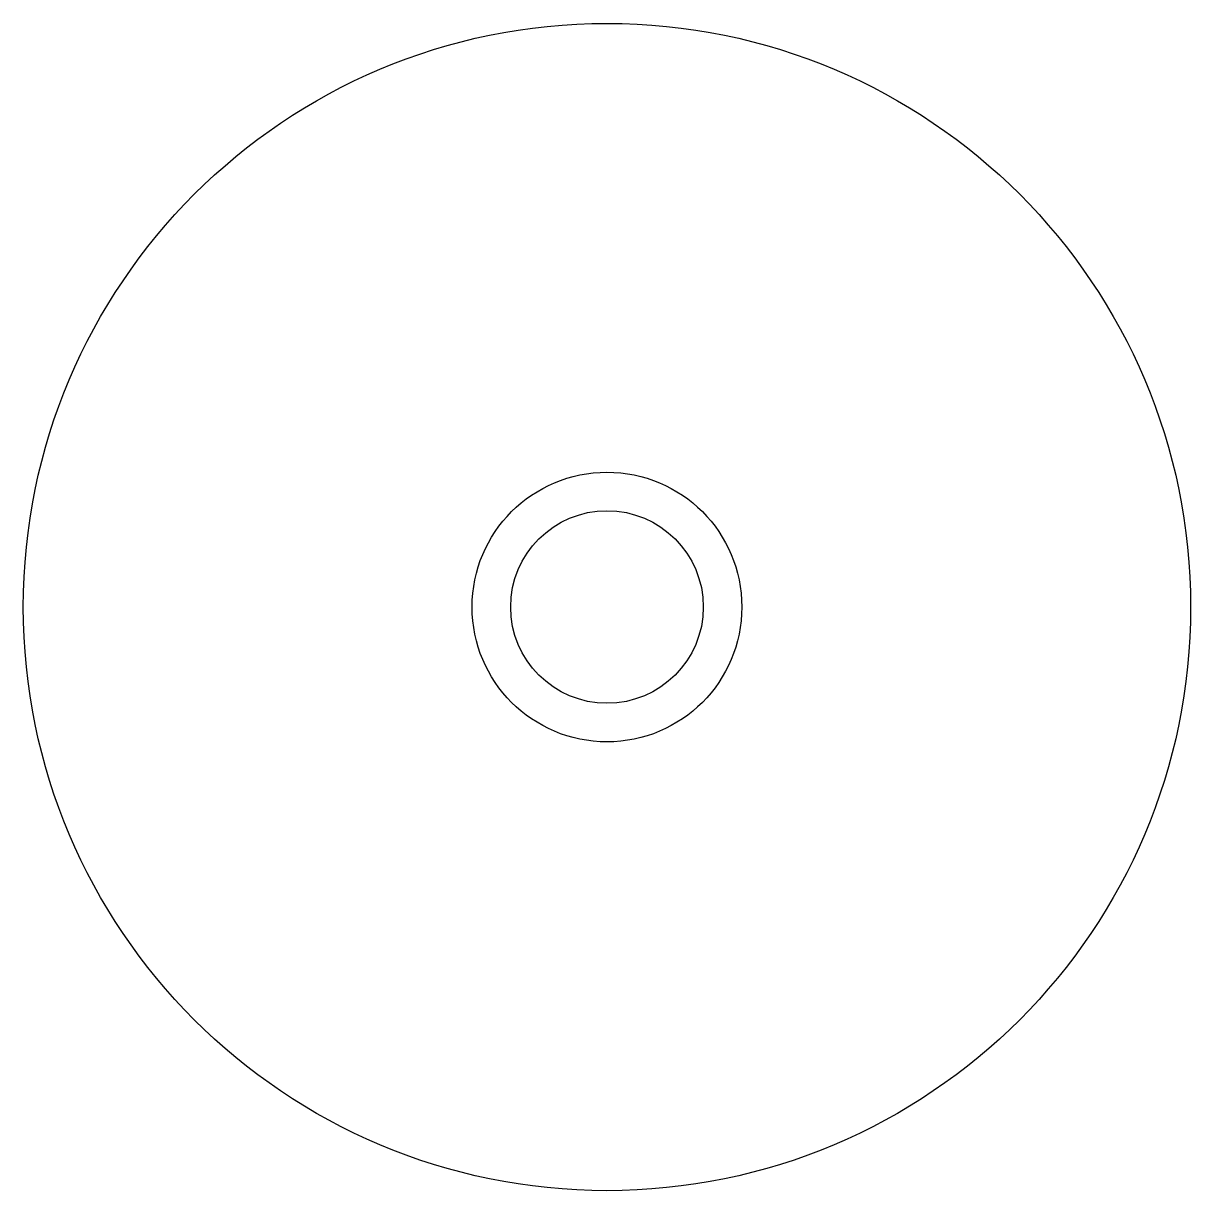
# Model space of a CAD drawing. Header units: millimetres. Extents: x -3066.277 to -3065.974, y 2886.423 to 2886.726.
import ezdxf

# ---------------------------------------------------------------- set-up
doc = ezdxf.new("R2010")
doc.units = ezdxf.units.MM
doc.header["$LTSCALE"] = 10
doc.layers.add('cozinha_pias', color=2, linetype='Continuous')

msp = doc.modelspace()

# ---------------------------------------------------------------- linework, layer by layer
at = {"layer": 'cozinha_pias'}
msp.add_circle((-3066.12537, 2886.57463), 0.15149, dxfattribs=at)
at = {"layer": 'cozinha_pias', "color": 1}
for radius in [0.035, 0.025]:
    msp.add_circle((-3066.12537, 2886.57463), radius, dxfattribs=at)

doc.saveas('drawing.dxf')
